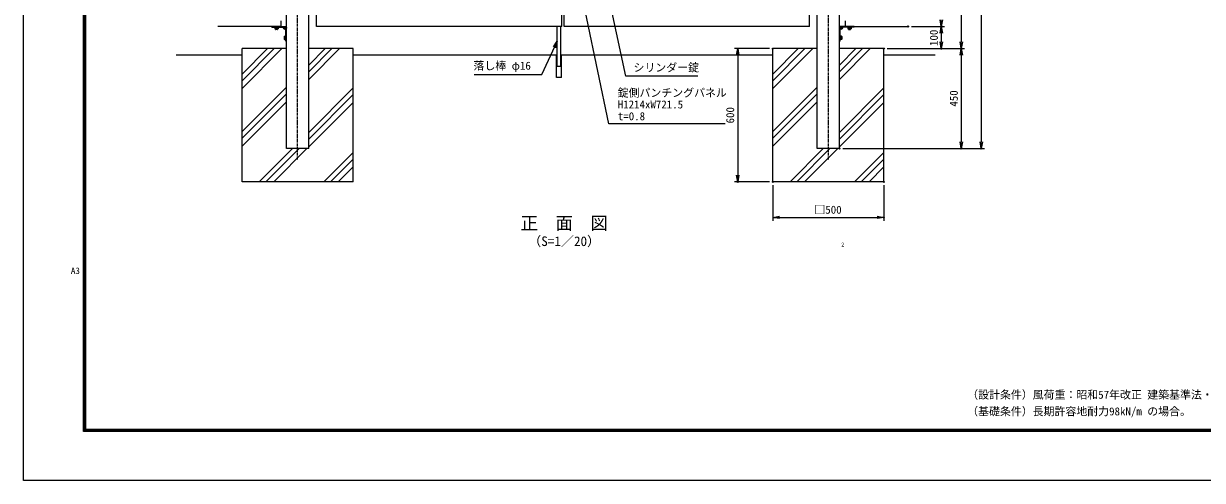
# Model space of a CAD drawing. Units: millimetres, scale not verified. Extents: x -4199 to 4201, y -2971 to 2969.
# Drawn here: x -4199 to 1114, y -2971 to -913 of the extents above; entities that cross this region are included whole.
import ezdxf
from ezdxf.enums import TextEntityAlignment as Align

# ---------------------------------------------------------------- set-up
doc = ezdxf.new("R2010")
doc.units = ezdxf.units.MM
doc.header["$LTSCALE"] = 10
doc.header["$PDMODE"] = 32
doc.header["$PDSIZE"] = 5
doc.linetypes.add('USER1', pattern=[2, 1.25, -0.25, 0.25, -0.25])
for name, color, linetype, lineweight in [('0-0_D-STR1', 1, 'Continuous', 25), ('0-1_D-BMK', 2, 'USER1', 13), ('0-2_D-STR3', 3, 'Continuous', 13), ('0-3_D-STR4', 7, 'Continuous', 25), ('0-4_D-DCR-HCH', 7, 'Continuous', 13), ('0-6_DEFPOINTS', 8, 'Continuous', 25), ('0-7_D-TTL-TXT', 7, 'Continuous', 13), ('0-8_D-STR-DIM', 7, 'Continuous', 13), ('0-9_0', 7, 'Continuous', 25), ('0-A_D-STR-TXT', 7, 'Continuous', 13), ('0-D_D-TTL', 7, 'Continuous', 13)]:
    doc.layers.add(name, color=color, linetype=linetype, lineweight=lineweight)
doc.styles.add('ＭＳ ゴシック', font='')
doc.styles.get('ＭＳ ゴシック').set_extended_font_data('MS Gothic')

# ---------------------------------------------------------------- blocks, each defined once
blk = doc.blocks.new('_OPEN')
at = {"layer": '0-9_0'}
blk.add_line((0, 0), (-10, 0), dxfattribs=at)
blk.add_lwpolyline([(-10, 1.667), (0, 0), (-10, -1.667)], dxfattribs=at)

msp = doc.modelspace()

# ---------------------------------------------------------------- linework, layer by layer
at = {"layer": '0-0_D-STR1'}
for p, q in [((-3013.55, -1475.51), (-3013.55, 783.49)), ((-2913.55, -1475.51), (-2913.55, 783.49)), ((-2878.55, -925.51), (-2878.55, 774.49)), ((-1772.55, -925.51), (-1772.55, 774.49)), ((-1762.55, -925.51), (-1762.55, 774.49)), ((-656.55, -925.51), (-656.55, 774.49)), ((-621.55, -1475.51), (-621.55, 783.49)), ((-521.55, -1475.51), (-521.55, 783.49)), ((-3038.55, -899.51), (-3038.55, -925.51)), ((-496.56, -899.51), (-496.56, -925.51)), ((-3038.55, -925.51), (-3322.55, -925.51)), ((-3038.55, -925.51), (-3079.05, -925.51)), ((-1772.55, -925.51), (-2878.55, -925.51)), ((-656.55, -925.51), (-1762.55, -925.51)), ((-496.56, -925.51), (-212.56, -925.51)), ((-2913.55, -1475.51), (-3013.55, -1475.51)), ((-521.55, -1475.51), (-621.55, -1475.51))]:
    msp.add_line(p, q, dxfattribs=at)
at = {"layer": '0-1_D-BMK'}
for p, q in [((-2963.55, -1525.51), (-2963.55, 883.49)), ((-571.55, -1525.51), (-571.55, 883.49))]:
    msp.add_line(p, q, dxfattribs=at)
at = {"layer": '0-2_D-STR3'}
for p, q in [((-3079.55, -928.71), (-3079.55, -925.51)), ((-3079.55, -925.51), (-3013.55, -925.51)), ((-3079.55, -928.71), (-3025.97, -928.71)), ((-3066.55, -930.31), (-3066.55, -928.71)), ((-3050.55, -930.31), (-3066.55, -930.31)), ((-3066.05, -930.31), (-3066.05, -936.11)), ((-3052.78, -936.81), (-3064.32, -936.81)), ((-3062.55, -936.81), (-3062.55, -938.81)), ((-3054.55, -938.81), (-3062.55, -938.81)), ((-3062.55, -938.81), (-3061.85, -939.51)), ((-3062.3, -930.31), (-3062.3, -936.11)), ((-3061.85, -936.81), (-3061.85, -939.51)), ((-3055.25, -939.51), (-3061.85, -939.51)), ((-3058.55, -936.81), (-3058.55, -938.26)), ((-3055.25, -936.81), (-3055.25, -939.51)), ((-3055.25, -939.51), (-3054.55, -938.81)), ((-3054.8, -930.31), (-3054.8, -936.11)), ((-3054.55, -936.81), (-3054.55, -938.81)), ((-3051.05, -930.31), (-3051.05, -936.11)), ((-3050.55, -930.31), (-3050.55, -928.71)), ((-3016.75, -991.51), (-3016.75, -937.93)), ((-3013.55, -991.61), (-3013.55, -925.51)), ((-1793.55, -1105.51), (-1793.55, -925.51)), ((-1777.55, -1105.51), (-1777.55, -925.51)), ((-455.55, -925.51), (-521.55, -925.51)), ((-521.55, -991.61), (-521.55, -925.51)), ((-518.35, -991.51), (-518.35, -937.93)), ((-455.55, -928.71), (-509.14, -928.71)), ((-484.55, -930.31), (-484.55, -928.71)), ((-484.55, -930.31), (-468.55, -930.31)), ((-484.05, -930.31), (-484.05, -936.11)), ((-482.33, -936.81), (-470.79, -936.81)), ((-480.55, -936.81), (-480.55, -938.81)), ((-479.85, -939.51), (-480.55, -938.81)), ((-480.55, -938.81), (-472.55, -938.81)), ((-480.3, -930.31), (-480.3, -936.11)), ((-479.85, -936.81), (-479.85, -939.51)), ((-479.85, -939.51), (-473.25, -939.51)), ((-476.55, -936.81), (-476.55, -938.26)), ((-473.25, -936.81), (-473.25, -939.51)), ((-472.55, -938.81), (-473.25, -939.51)), ((-472.8, -930.31), (-472.8, -936.11)), ((-472.55, -936.81), (-472.55, -938.81)), ((-469.05, -930.31), (-469.05, -936.11)), ((-468.55, -930.31), (-468.55, -928.71)), ((-455.55, -928.71), (-455.55, -925.51)), ((-3023.85, -970.01), (-3023.28, -969.01)), ((-3023.85, -970.01), (-3023.85, -983.01)), ((-3023.85, -983.01), (-3023.28, -984.01)), ((-3023.28, -969.01), (-3018.35, -969.01)), ((-3023.28, -972.77), (-3018.35, -972.77)), ((-3023.28, -980.26), (-3018.35, -980.26)), ((-3023.28, -984.01), (-3018.35, -984.01)), ((-3018.35, -968.51), (-3018.35, -984.51)), ((-3016.75, -968.51), (-3018.35, -968.51)), ((-3016.75, -984.51), (-3018.35, -984.51)), ((-3016.75, -991.51), (-3013.55, -991.51)), ((-518.35, -991.51), (-521.55, -991.51)), ((-518.35, -984.51), (-516.75, -984.51)), ((-511.83, -969.01), (-516.75, -969.01)), ((-511.83, -972.77), (-516.75, -972.77)), ((-511.83, -980.26), (-516.75, -980.26)), ((-511.83, -984.01), (-516.75, -984.01)), ((-511.25, -970.01), (-511.83, -969.01)), ((-511.25, -983.01), (-511.83, -984.01)), ((-511.25, -970.01), (-511.25, -983.01)), ((-1796.65, -1155.51), (-1796.65, -1055.51)), ((-1774.45, -1155.51), (-1774.45, -1055.51)), ((-1777.55, -1105.51), (-1793.55, -1105.51)), ((-1774.45, -1155.51), (-1796.65, -1155.51))]:
    msp.add_line(p, q, dxfattribs=at)
msp.add_lwpolyline([(-518.35, -968.51), (-516.75, -968.51), (-516.75, -984.51)], dxfattribs=at)
for centre, radius in [((-3020.25, -932.21), 6.7), ((-3020.25, -932.21), 3.5), ((-514.85, -932.21), 6.7), ((-514.85, -932.21), 3.5)]:
    msp.add_circle(centre, radius, dxfattribs=at)
for centre, radius, start, end in [((-3064.18, -933.97), 2.85, 228.86505, 311.13495), ((-3058.55, -926.42), 10.39, 248.85295, 291.14705), ((-3052.93, -933.97), 2.85, 228.83491, 311.16509), ((-482.18, -933.97), 2.85, 228.83491, 311.16509), ((-476.55, -926.42), 10.39, 248.85295, 291.14705), ((-470.93, -933.97), 2.85, 228.86505, 311.13495), ((-3020.52, -970.89), 3.34, 145.79454, 214.20546), ((-3011.41, -976.51), 12.45, 162.48215, 197.51785), ((-3020.52, -982.14), 3.34, 145.79454, 214.20546), ((-514.59, -970.89), 3.34, 325.79454, 34.20546), ((-523.7, -976.51), 12.45, 342.48215, 17.51785), ((-514.59, -982.14), 3.34, 325.79454, 34.20546)]:
    msp.add_arc(centre, radius, start, end, dxfattribs=at)
at = {"layer": '0-3_D-STR4'}
for p, q in [((-3213.55, -1055.51), (-3510.26, -1055.51)), ((-3013.55, -1025.51), (-3213.55, -1025.51)), ((-3213.55, -1625.51), (-3213.55, -1025.51)), ((-2713.55, -1025.51), (-2913.55, -1025.51)), ((-2713.55, -1625.51), (-2713.55, -1025.51)), ((-1796.65, -1055.51), (-2713.55, -1055.51)), ((-821.55, -1055.51), (-1774.45, -1055.51)), ((-621.55, -1025.51), (-821.55, -1025.51)), ((-821.55, -1625.51), (-821.55, -1025.51)), ((-321.55, -1025.51), (-521.55, -1025.51)), ((-321.55, -1625.51), (-321.55, -1025.51)), ((-90.08, -1055.51), (-321.55, -1055.51)), ((-2713.55, -1625.51), (-3213.55, -1625.51)), ((-321.55, -1625.51), (-821.55, -1625.51))]:
    msp.add_line(p, q, dxfattribs=at)
at = {"layer": '0-4_D-DCR-HCH'}
for p, q in [((-3213.55, -1204.86), (-3034.21, -1025.51)), ((-3213.55, -1169.98), (-3069.09, -1025.51)), ((-3213.55, -1139.98), (-3099.09, -1025.51)), ((-2913.55, -1164.5), (-2774.57, -1025.51)), ((-2913.55, -1129.62), (-2809.45, -1025.51)), ((-2913.55, -1099.62), (-2839.45, -1025.51)), ((-821.55, -1204.86), (-642.21, -1025.51)), ((-821.55, -1169.98), (-677.09, -1025.51)), ((-821.55, -1139.98), (-707.09, -1025.51)), ((-521.55, -1164.5), (-382.57, -1025.51)), ((-521.55, -1129.62), (-417.45, -1025.51)), ((-521.55, -1099.62), (-447.45, -1025.51)), ((-3213.55, -1399.62), (-3013.55, -1199.62)), ((-2913.55, -1402.73), (-2713.55, -1202.73)), ((-821.55, -1399.62), (-621.55, -1199.62)), ((-521.55, -1402.73), (-321.55, -1202.73)), ((-3213.55, -1429.62), (-3013.55, -1229.62)), ((-3213.55, -1464.5), (-3013.55, -1264.5)), ((-2913.55, -1432.73), (-2713.55, -1232.73)), ((-2913.55, -1467.61), (-2713.55, -1267.61)), ((-821.55, -1429.62), (-621.55, -1229.62)), ((-821.55, -1464.5), (-621.55, -1264.5)), ((-521.55, -1432.73), (-321.55, -1232.73)), ((-521.55, -1467.61), (-321.55, -1267.61)), ((-3136.34, -1625.51), (-2986.34, -1475.51)), ((-3106.34, -1625.51), (-2956.34, -1475.51)), ((-3071.46, -1625.51), (-2921.46, -1475.51)), ((-744.34, -1625.51), (-594.34, -1475.51)), ((-714.34, -1625.51), (-564.34, -1475.51)), ((-679.46, -1625.51), (-529.46, -1475.51)), ((-2845.15, -1625.51), (-2713.55, -1493.92)), ((-2815.15, -1625.51), (-2713.55, -1523.92)), ((-453.15, -1625.51), (-321.55, -1493.92)), ((-423.15, -1625.51), (-321.55, -1523.92)), ((-2780.27, -1625.51), (-2713.55, -1558.8)), ((-388.27, -1625.51), (-321.55, -1558.8))]:
    msp.add_line(p, q, dxfattribs=at)
at = {"layer": '0-6_DEFPOINTS'}
for p in [(-212.56, -925.51), (-62.56, -925.51), (-821.55, -1025.51), (-321.55, -1025.51), (-62.56, -1025.51), (27.44, -1025.51), (-521.55, -1475.51), (27.44, -1475.51), (117.44, -1475.51), (-980.23, -1625.51), (-821.55, -1625.51), (-821.55, -1625.51), (-321.55, -1625.51), (-321.55, -1786.1)]:
    msp.add_point(p, dxfattribs=at)
at = {"layer": '0-8_D-STR-DIM'}
for p, q in [((27.44, 744.49), (27.44, -995.51)), ((117.44, 766.49), (117.44, -1445.51)), ((-197.56, -925.51), (-47.56, -925.51)), ((-197.56, -925.51), (-47.56, -925.51)), ((-62.56, -955.51), (-62.56, -995.51)), ((-836.55, -1025.51), (-995.23, -1025.51)), ((-980.23, -1055.51), (-980.23, -1595.51)), ((-306.55, -1025.51), (42.44, -1025.51)), ((-306.55, -1025.51), (42.44, -1025.51)), ((-306.55, -1025.51), (-47.56, -1025.51)), ((27.44, -1055.51), (27.44, -1445.51)), ((-506.55, -1475.51), (132.44, -1475.51)), ((-506.55, -1475.51), (42.44, -1475.51)), ((-836.55, -1625.51), (-995.23, -1625.51)), ((-821.55, -1640.51), (-821.55, -1801.1)), ((-321.55, -1640.51), (-321.55, -1801.1)), ((-791.55, -1786.1), (-351.55, -1786.1))]:
    msp.add_line(p, q, dxfattribs=at)
at = {"layer": '0-A_D-STR-TXT'}
for points in [[(-1159.3, -1149.41), (-1485.12, -1149.41), (-1703.59, -129.04)], [(-1036.11, -1364.01), (-1560.48, -1364.01), (-1710.15, -650.34)], [(-2168.34, -1142.43), (-1863.65, -1142.43), (-1794.4, -993.96)]]:
    msp.add_lwpolyline(points, dxfattribs=at)
at = {"layer": '0-D_D-TTL', "color": 2}
msp.add_lwpolyline([(-4198.54, 2968.58), (4201.46, 2968.58), (4201.46, -2971.42), (-4198.54, -2971.42)], close=True, dxfattribs=at)
at = {"layer": '0-D_D-TTL'}
for points in [[(-3928.54, 2748.58), (3931.46, 2748.58), (3931.46, -2751.42), (-3928.54, -2751.42)], [(-3926.04, 2746.08), (3928.96, 2746.08), (3928.96, -2748.92), (-3926.04, -2748.92)], [(-3923.54, 2743.58), (3926.46, 2743.58), (3926.46, -2746.42), (-3923.54, -2746.42)], [(-3921.04, 2741.08), (3923.96, 2741.08), (3923.96, -2743.92), (-3921.04, -2743.92)], [(-3918.54, 2738.58), (3921.46, 2738.58), (3921.46, -2741.42), (-3918.54, -2741.42)]]:
    msp.add_lwpolyline(points, close=True, dxfattribs=at)

# ---------------------------------------------------------------- block references
at = {"layer": '0-8_D-STR-DIM', "xscale": 3, "yscale": 3}
for p, rotation in [((-62.56, -925.51), 270), ((-62.56, -925.51), 90), ((-62.56, -1025.51), 270), ((27.44, -1025.51), 270), ((-980.23, -1025.51), 90), ((27.44, -1025.51), 90), ((27.44, -1475.51), 270), ((117.44, -1475.51), 270), ((-980.23, -1625.51), 270), ((-821.55, -1786.1), 180)]:
    msp.add_blockref('_OPEN', p, dxfattribs=dict(at, rotation=rotation))
msp.add_blockref('_OPEN', (-321.55, -1786.1), dxfattribs=at)
at = {"layer": '0-A_D-STR-TXT', "xscale": 3, "yscale": 3, "rotation": 64.99385}
msp.add_blockref('_OPEN', (-1793.55, -992.15), dxfattribs=at)

# ---------------------------------------------------------------- texts
at = {"layer": '0-7_D-TTL-TXT', "style": 'ＭＳ ゴシック'}
for s, height, p in [('正\u3000面\u3000図', 57.7, (-1958.73, -1858.14)), ('（S=1／20）', 43.33, (-1924.62, -1928.03)), ('2', 18.04, (-513.78, -1922.77)), ('（設計条件）風荷重：昭和57年改正 建築基準法・同施行令に基づく風圧力に準拠。', 36.07, (54.05, -2614.04)), ('（基礎条件）長期許容地耐力98kN/m の場合。', 36.07, (54.05, -2689.04))]:
    msp.add_text(s, height=height, dxfattribs=at).set_placement(p, align=Align.BOTTOM_LEFT)
at = {"layer": '0-8_D-STR-DIM', "style": 'ＭＳ ゴシック'}
for s, p in [('100', (-67.62, -1013.5)), ('450', (22.38, -1286.89)), ('600', (-985.29, -1362.45))]:
    msp.add_text(s, height=36.07, rotation=90, dxfattribs=at).set_placement(p, align=Align.BOTTOM_LEFT)
msp.add_text('□500', height=36.07, dxfattribs=at).set_placement((-634.67, -1780.28), align=Align.BOTTOM_LEFT)
at = {"layer": '0-A_D-STR-TXT', "style": 'ＭＳ ゴシック'}
for s, p in [('落し棒 φ16', (-2171.01, -1131.28)), ('シリンダー錠', (-1449.78, -1139.59)), ('錠側パンチングパネル', (-1521.33, -1253.27)), ('H1214xW721.5', (-1520.76, -1305.82)), ('t=0.8', (-1520.38, -1358.95))]:
    msp.add_text(s, height=36.07, dxfattribs=at).set_placement(p, align=Align.BOTTOM_LEFT)
at = {"layer": '0-D_D-TTL', "style": 'ＭＳ ゴシック', "width": 1.05}
msp.add_text('A3', height=28.89, dxfattribs=at).set_placement((-3985.61, -2049.53), align=Align.BOTTOM_LEFT)

doc.saveas('drawing.dxf')
